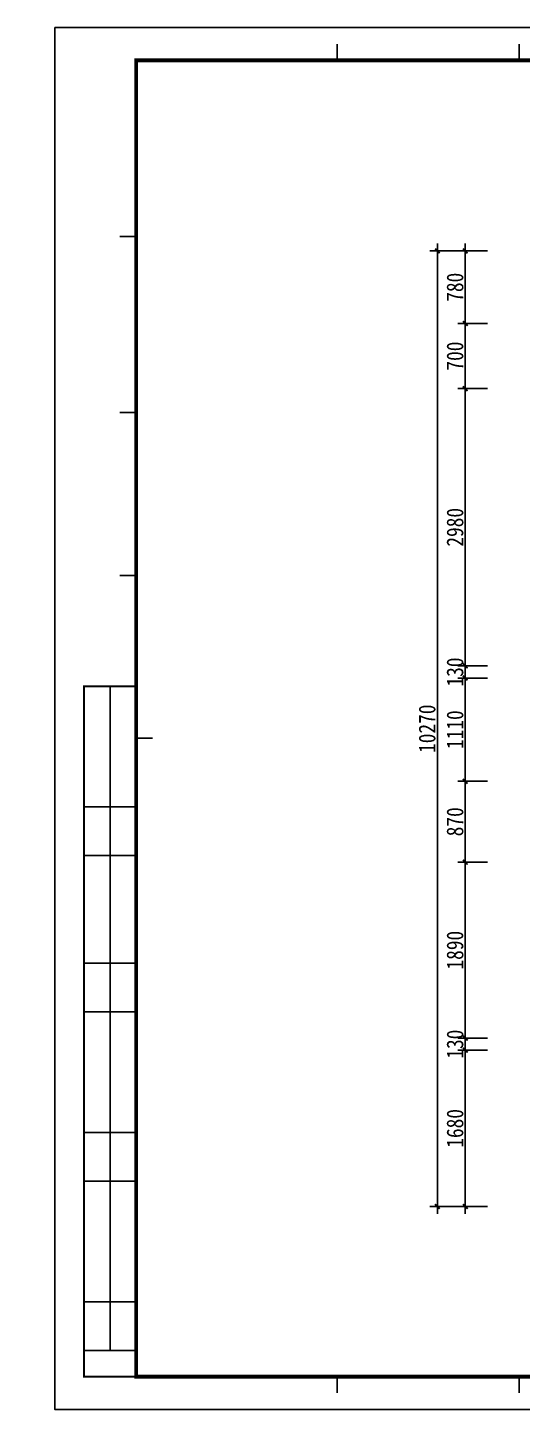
# Model space of a CAD drawing. Header units: millimetres. Extents: x 104198 to 1296755, y -81101 to 81453.
# Drawn here: x 655786 to 661107, y 66603 to 81453 of the extents above; entities that cross this region are included whole.
import ezdxf
from ezdxf.enums import TextEntityAlignment as Align

# ---------------------------------------------------------------- set-up
doc = ezdxf.new("R2010")
doc.units = ezdxf.units.MM
doc.header["$PDMODE"] = 3
doc.layers.get('Defpoints').update_dxf_attribs({"color": 250})
for name, color, linetype in [('11-PL-原始门窗', 1, 'Continuous'), ('30-PL-平面文字说明', 1, 'Continuous'), ('图纸图框', 165, 'Continuous')]:
    doc.layers.add(name, color=color, linetype=linetype)
doc.styles.add('新宋体', font='', dxfattribs={"width": 0.85})
doc.styles.add('黑体', font='simhei.ttf', dxfattribs={"width": 0.7})
doc.styles.get('新宋体').set_extended_font_data('NSimSun')
doc.dimstyles.new('平面内部标注', dxfattribs={"dimtxt": 100, "dimasz": 40, "dimexe": 60, "dimexo": 30, "dimgap": 30, "dimtad": 1, "dimdec": 0, "dimtxsty": '新宋体', "dimblk": 'ARCHTICK', "dimcen": 80, "dimdle": 60, "dimclrd": 8, "dimclre": 8, "dimclrt": 1, "dimadec": 0, "dimazin": 0, "dimtfac": 1, "dimtdec": 0, "dimtix": 1, "dimtmove": 2, "dimatfit": 3, "dimldrblk": 'DOT', "dimfxl": 150, "dimfxlon": 1, "dimarcsym": 0})
doc.dimstyles.new('平面外部尺寸', dxfattribs={"dimtxt": 180, "dimasz": 50, "dimexe": 80, "dimexo": 60, "dimgap": 20, "dimtad": 1, "dimdec": 0, "dimtxsty": '新宋体', "dimblk": 'ARCHTICK', "dimcen": 2.5, "dimdle": 80, "dimclrd": 8, "dimclre": 8, "dimclrt": 1, "dimadec": 0, "dimazin": 0, "dimtfac": 1, "dimtdec": 0, "dimtix": 1, "dimtmove": 2, "dimatfit": 3, "dimldrblk": 'DOT', "dimfxl": 1, "dimarcsym": 0})

# ---------------------------------------------------------------- blocks, each defined once
blk = doc.blocks.new('A3图框')
at = {"layer": '图纸图框', "color": 165}
for p, q in [((722525, -378968), (722525, -364118)), ((722525, -378968), (722525, -364118)), ((722525, -378968), (722525, -364118)), ((722525, -364118), (743525, -364118)), ((722525, -364118), (743525, -364118)), ((722525, -364118), (743525, -364118)), ((722525, -364118), (743525, -364118)), ((722525, -364118), (743525, -364118)), ((722525, -378968), (722525, -364118)), ((722525, -378968), (722525, -364118)), ((722525, -378968), (722525, -364118)), ((722525, -378968), (722525, -364118)), ((722525, -378968), (722525, -364118)), ((722525, -378968), (722525, -364118)), ((722525, -378968), (722525, -364118)), ((722525, -364118), (743525, -364118)), ((722525, -364118), (743525, -364118)), ((722525, -378968), (722525, -364118)), ((725561, -364294), (725561, -364469)), ((727518, -364294), (727518, -364469)), ((723225, -366364), (723400, -366364)), ((723225, -368255), (723400, -368255)), ((723225, -370005), (723400, -370005)), ((723120, -378337), (723120, -371196)), ((723400, -371756), (723575, -371756)), ((722840, -372491), (723400, -372491)), ((722840, -373016), (723400, -373016)), ((722840, -374171), (723400, -374171)), ((722840, -374696), (723400, -374696)), ((722840, -375991), (723400, -375991)), ((722840, -376517), (723400, -376517)), ((722840, -377812), (723400, -377812)), ((722840, -378337), (723400, -378337)), ((725561, -378792), (725561, -378617)), ((727518, -378792), (727518, -378617)), ((722525, -378968), (743525, -378968)), ((722525, -378968), (743525, -378968)), ((722525, -378968), (743525, -378968)), ((722525, -378968), (743525, -378968)), ((722525, -378968), (743525, -378968))]:
    blk.add_line(p, q, dxfattribs=at)
at = {"layer": '图纸图框', "color": 165, "const_width": 42}
blk.add_lwpolyline([(743175, -364469), (723400, -364469), (723400, -378617), (743175, -378617)], close=True, dxfattribs=at)
at = {"layer": '图纸图框', "color": 165, "const_width": 21}
blk.add_lwpolyline([(723400, -378617), (722840, -378617), (722840, -371196), (723400, -371196)], dxfattribs=at)
blk = doc.blocks.new('麦丰图框2017新')
at = {"layer": '图纸图框', "color": 165, "linetype": 'ByBlock', "lineweight": -2, "ltscale": 0.1}
blk.add_lwpolyline([(0, 297), (420, 297), (420, 0), (0, 0)], close=True, dxfattribs=at)
at = {"xscale": 0.02000000000000001, "yscale": 0.02000000000000001, "zscale": 0.02000000000000001}
blk.add_blockref('A3图框', (-14450.5, 7579.36), dxfattribs=at)
at = {"linetype": 'ByBlock', "ltscale": 9000, "style": '黑体', "width": 0.8}
blk.add_attdef('项目名称', text='', height=4.12, dxfattribs=at).set_placement((390.62, 167.58), align=Align.CENTER)
at = {"layer": '图纸图框', "color": 0, "linetype": 'ByBlock', "ltscale": 0.1, "style": '新宋体', "width": 0.85}
for tag, height, p in [('（00-00-000）', 3.75, (389.26, 143.49)), ('平面布置图', 4.13, (388.85, 99.63))]:
    blk.add_attdef(tag, text='', height=height, dxfattribs=at).set_placement(p, align=Align.MIDDLE)
at = {"layer": '图纸图框', "color": 0, "style": '新宋体', "width": 0.85}
for tag, p in [('P-01', (381.76, 78.3)), ('1:50', (406.06, 78.57))]:
    blk.add_attdef(tag, text='', height=2.06, dxfattribs=at).set_placement(p, align=Align.MIDDLE)
blk = doc.blocks.new('_ArchTick')
at = {"color": 2, "linetype": 'ByBlock', "const_width": 0.4}
blk.add_lwpolyline([(-0.5, -0.5), (0.5, 0.5)], dxfattribs=at)
blk = doc.blocks.new('*D348')
at = {"layer": '11-PL-原始门窗', "color": 8, "lineweight": -2, "transparency": 16777216}
for p, q in [((662220, 70728), (662099, 70728)), ((662159, 70788), (662159, 69338)), ((662009, 69398), (662219, 69398))]:
    blk.add_line(p, q, dxfattribs=at)
at = {"layer": 'Defpoints', "color": 0, "transparency": 16777216}
for p in [(662250, 70728), (104629, 69398), (662159, 69398)]:
    blk.add_point(p, dxfattribs=at)
at = {"layer": '11-PL-原始门窗', "color": 8, "lineweight": -2, "transparency": 16777216, "xscale": 40, "yscale": 40, "zscale": 40}
for p, rotation in [((662159, 70728), 90), ((662159, 69398), 270)]:
    blk.add_blockref('_ArchTick', p, dxfattribs=dict(at, rotation=rotation))
at = {"layer": '11-PL-原始门窗', "color": 1, "transparency": 16777216, "insert": (662079, 70063), "char_height": 100, "attachment_point": 5, "rotation": 90, "style": '新宋体'}
blk.add_mtext('1330', dxfattribs=at)
blk = doc.blocks.new('_Dot')
at = {"color": 2, "linetype": 'ByBlock', "lineweight": -2}
blk.add_line((-0.5, 0), (-1, 0), dxfattribs=at)
at = {"color": 2, "linetype": 'ByBlock', "const_width": 0.5}
blk.add_lwpolyline([(-0.25, 0, 1), (0.25, 0, 1)], format="xyb", close=True, dxfattribs=at)
blk = doc.blocks.new('*D350')
at = {"layer": '11-PL-原始门窗', "color": 8, "lineweight": -2, "transparency": 16777216}
for p, q in [((104494, 71168), (104284, 71168)), ((104344, 71228), (104344, 69338)), ((104344, 69398), (104284, 69398))]:
    blk.add_line(p, q, dxfattribs=at)
at = {"layer": 'Defpoints', "color": 0, "transparency": 16777216}
for p in [(661965, 71168), (104344, 69398), (104344, 69398)]:
    blk.add_point(p, dxfattribs=at)
at = {"layer": '11-PL-原始门窗', "color": 8, "lineweight": -2, "transparency": 16777216, "xscale": 40, "yscale": 40, "zscale": 40}
for p, rotation in [((104344, 71168), 90), ((104344, 69398), 270)]:
    blk.add_blockref('_ArchTick', p, dxfattribs=dict(at, rotation=rotation))
at = {"layer": '11-PL-原始门窗', "color": 1, "transparency": 16777216, "insert": (104264, 70283), "char_height": 100, "attachment_point": 5, "rotation": 90, "style": '新宋体'}
blk.add_mtext('1770', dxfattribs=at)
blk = doc.blocks.new('*D272')
at = {"layer": '30-PL-平面文字说明', "color": 8, "lineweight": -2, "transparency": 16777216}
for p, q in [((660493, 68703), (660493, 70543)), ((660733, 70463), (660413, 70463)), ((660733, 68783), (660413, 68783))]:
    blk.add_line(p, q, dxfattribs=at)
at = {"layer": 'Defpoints', "color": 0, "transparency": 16777216}
for p in [(660493, 70463), (660793, 70463), (660793, 68783)]:
    blk.add_point(p, dxfattribs=at)
at = {"layer": '30-PL-平面文字说明', "color": 8, "lineweight": -2, "transparency": 16777216, "xscale": 50, "yscale": 50, "zscale": 50}
for p, rotation in [((660493, 70463), 90), ((660493, 68783), 270)]:
    blk.add_blockref('_ArchTick', p, dxfattribs=dict(at, rotation=rotation))
at = {"layer": '30-PL-平面文字说明', "color": 1, "transparency": 16777216, "insert": (660383, 69623), "char_height": 180, "attachment_point": 5, "rotation": 90, "style": '新宋体'}
blk.add_mtext('1680', dxfattribs=at)
blk = doc.blocks.new('*D273')
at = {"layer": '30-PL-平面文字说明', "color": 8, "lineweight": -2, "transparency": 16777216}
for p, q in [((660733, 70593), (660413, 70593)), ((660493, 70593), (660493, 70643)), ((660493, 70463), (660493, 70593)), ((660733, 70463), (660413, 70463)), ((660493, 70463), (660493, 70413))]:
    blk.add_line(p, q, dxfattribs=at)
at = {"layer": 'Defpoints', "color": 0, "transparency": 16777216}
for p in [(660493, 70593), (660793, 70593), (660793, 70463)]:
    blk.add_point(p, dxfattribs=at)
at = {"layer": '30-PL-平面文字说明', "color": 8, "lineweight": -2, "transparency": 16777216, "xscale": 50, "yscale": 50, "zscale": 50}
for p, rotation in [((660493, 70593), 270), ((660493, 70463), 90)]:
    blk.add_blockref('_ArchTick', p, dxfattribs=dict(at, rotation=rotation))
at = {"layer": '30-PL-平面文字说明', "color": 1, "transparency": 16777216, "insert": (660383, 70528), "char_height": 180, "attachment_point": 5, "rotation": 90, "style": '新宋体'}
blk.add_mtext('130', dxfattribs=at)
blk = doc.blocks.new('*D274')
at = {"layer": '30-PL-平面文字说明', "color": 8, "lineweight": -2, "transparency": 16777216}
for p, q in [((660733, 72483), (660413, 72483)), ((660493, 70513), (660493, 72563)), ((660733, 70593), (660413, 70593))]:
    blk.add_line(p, q, dxfattribs=at)
at = {"layer": 'Defpoints', "color": 0, "transparency": 16777216}
for p in [(660493, 72483), (660793, 72483), (660793, 70593)]:
    blk.add_point(p, dxfattribs=at)
at = {"layer": '30-PL-平面文字说明', "color": 8, "lineweight": -2, "transparency": 16777216, "xscale": 50, "yscale": 50, "zscale": 50}
for p, rotation in [((660493, 72483), 90), ((660493, 70593), 270)]:
    blk.add_blockref('_ArchTick', p, dxfattribs=dict(at, rotation=rotation))
at = {"layer": '30-PL-平面文字说明', "color": 1, "transparency": 16777216, "insert": (660383, 71538), "char_height": 180, "attachment_point": 5, "rotation": 90, "style": '新宋体'}
blk.add_mtext('1890', dxfattribs=at)
blk = doc.blocks.new('*D275')
at = {"layer": '30-PL-平面文字说明', "color": 8, "lineweight": -2, "transparency": 16777216}
for p, q in [((660493, 72403), (660493, 73433)), ((660733, 73353), (660413, 73353)), ((660733, 72483), (660413, 72483))]:
    blk.add_line(p, q, dxfattribs=at)
at = {"layer": 'Defpoints', "color": 0, "transparency": 16777216}
for p in [(660493, 73353), (660793, 73353), (660793, 72483)]:
    blk.add_point(p, dxfattribs=at)
at = {"layer": '30-PL-平面文字说明', "color": 8, "lineweight": -2, "transparency": 16777216, "xscale": 50, "yscale": 50, "zscale": 50}
for p, rotation in [((660493, 73353), 90), ((660493, 72483), 270)]:
    blk.add_blockref('_ArchTick', p, dxfattribs=dict(at, rotation=rotation))
at = {"layer": '30-PL-平面文字说明', "color": 1, "transparency": 16777216, "insert": (660383, 72918), "char_height": 180, "attachment_point": 5, "rotation": 90, "style": '新宋体'}
blk.add_mtext('870', dxfattribs=at)
blk = doc.blocks.new('*D276')
at = {"layer": '30-PL-平面文字说明', "color": 8, "lineweight": -2, "transparency": 16777216}
for p, q in [((660733, 74463), (660413, 74463)), ((660493, 73273), (660493, 74543)), ((660733, 73353), (660413, 73353))]:
    blk.add_line(p, q, dxfattribs=at)
at = {"layer": 'Defpoints', "color": 0, "transparency": 16777216}
for p in [(660493, 74463), (660793, 74463), (660793, 73353)]:
    blk.add_point(p, dxfattribs=at)
at = {"layer": '30-PL-平面文字说明', "color": 8, "lineweight": -2, "transparency": 16777216, "xscale": 50, "yscale": 50, "zscale": 50}
for p, rotation in [((660493, 74463), 90), ((660493, 73353), 270)]:
    blk.add_blockref('_ArchTick', p, dxfattribs=dict(at, rotation=rotation))
at = {"layer": '30-PL-平面文字说明', "color": 1, "transparency": 16777216, "insert": (660383, 73908), "char_height": 180, "attachment_point": 5, "rotation": 90, "style": '新宋体'}
blk.add_mtext('1110', dxfattribs=at)
blk = doc.blocks.new('*D277')
at = {"layer": '30-PL-平面文字说明', "color": 8, "lineweight": -2, "transparency": 16777216}
for p, q in [((660733, 74593), (660413, 74593)), ((660493, 74593), (660493, 74643)), ((660493, 74463), (660493, 74593)), ((660733, 74463), (660413, 74463)), ((660493, 74463), (660493, 74413))]:
    blk.add_line(p, q, dxfattribs=at)
at = {"layer": 'Defpoints', "color": 0, "transparency": 16777216}
for p in [(660493, 74593), (660793, 74593), (660793, 74463)]:
    blk.add_point(p, dxfattribs=at)
at = {"layer": '30-PL-平面文字说明', "color": 8, "lineweight": -2, "transparency": 16777216, "xscale": 50, "yscale": 50, "zscale": 50}
for p, rotation in [((660493, 74593), 270), ((660493, 74463), 90)]:
    blk.add_blockref('_ArchTick', p, dxfattribs=dict(at, rotation=rotation))
at = {"layer": '30-PL-平面文字说明', "color": 1, "transparency": 16777216, "insert": (660383, 74528), "char_height": 180, "attachment_point": 5, "rotation": 90, "style": '新宋体'}
blk.add_mtext('130', dxfattribs=at)
blk = doc.blocks.new('*D278')
at = {"layer": '30-PL-平面文字说明', "color": 8, "lineweight": -2, "transparency": 16777216}
for p, q in [((660733, 77573), (660413, 77573)), ((660493, 74513), (660493, 77653)), ((660733, 74593), (660413, 74593))]:
    blk.add_line(p, q, dxfattribs=at)
at = {"layer": 'Defpoints', "color": 0, "transparency": 16777216}
for p in [(660493, 77573), (660793, 77573), (660793, 74593)]:
    blk.add_point(p, dxfattribs=at)
at = {"layer": '30-PL-平面文字说明', "color": 8, "lineweight": -2, "transparency": 16777216, "xscale": 50, "yscale": 50, "zscale": 50}
for p, rotation in [((660493, 77573), 90), ((660493, 74593), 270)]:
    blk.add_blockref('_ArchTick', p, dxfattribs=dict(at, rotation=rotation))
at = {"layer": '30-PL-平面文字说明', "color": 1, "transparency": 16777216, "insert": (660383, 76083), "char_height": 180, "attachment_point": 5, "rotation": 90, "style": '新宋体'}
blk.add_mtext('2980', dxfattribs=at)
blk = doc.blocks.new('*D279')
at = {"layer": '30-PL-平面文字说明', "color": 8, "lineweight": -2, "transparency": 16777216}
for p, q in [((660733, 78273), (660413, 78273)), ((660493, 77493), (660493, 78353)), ((660733, 77573), (660413, 77573))]:
    blk.add_line(p, q, dxfattribs=at)
at = {"layer": 'Defpoints', "color": 0, "transparency": 16777216}
for p in [(660493, 78273), (660793, 78273), (660793, 77573)]:
    blk.add_point(p, dxfattribs=at)
at = {"layer": '30-PL-平面文字说明', "color": 8, "lineweight": -2, "transparency": 16777216, "xscale": 50, "yscale": 50, "zscale": 50}
for p, rotation in [((660493, 78273), 90), ((660493, 77573), 270)]:
    blk.add_blockref('_ArchTick', p, dxfattribs=dict(at, rotation=rotation))
at = {"layer": '30-PL-平面文字说明', "color": 1, "transparency": 16777216, "insert": (660383, 77923), "char_height": 180, "attachment_point": 5, "rotation": 90, "style": '新宋体'}
blk.add_mtext('700', dxfattribs=at)
blk = doc.blocks.new('*D280')
at = {"layer": '30-PL-平面文字说明', "color": 8, "lineweight": -2, "transparency": 16777216}
for p, q in [((660733, 79053), (660413, 79053)), ((660493, 78193), (660493, 79133)), ((660733, 78273), (660413, 78273))]:
    blk.add_line(p, q, dxfattribs=at)
at = {"layer": 'Defpoints', "color": 0, "transparency": 16777216}
for p in [(660493, 79053), (660793, 79053), (660793, 78273)]:
    blk.add_point(p, dxfattribs=at)
at = {"layer": '30-PL-平面文字说明', "color": 8, "lineweight": -2, "transparency": 16777216, "xscale": 50, "yscale": 50, "zscale": 50}
for p, rotation in [((660493, 79053), 90), ((660493, 78273), 270)]:
    blk.add_blockref('_ArchTick', p, dxfattribs=dict(at, rotation=rotation))
at = {"layer": '30-PL-平面文字说明', "color": 1, "transparency": 16777216, "insert": (660383, 78663), "char_height": 180, "attachment_point": 5, "rotation": 90, "style": '新宋体'}
blk.add_mtext('780', dxfattribs=at)
blk = doc.blocks.new('*D281')
at = {"layer": '30-PL-平面文字说明', "color": 8, "lineweight": -2, "transparency": 16777216}
for p, q in [((660733, 79053), (660113, 79053)), ((660193, 79133), (660193, 68703)), ((660733, 68783), (660113, 68783))]:
    blk.add_line(p, q, dxfattribs=at)
at = {"layer": 'Defpoints', "color": 0, "transparency": 16777216}
for p in [(660793, 79053), (660193, 68783), (660793, 68783)]:
    blk.add_point(p, dxfattribs=at)
at = {"layer": '30-PL-平面文字说明', "color": 8, "lineweight": -2, "transparency": 16777216, "xscale": 50, "yscale": 50, "zscale": 50}
for p, rotation in [((660193, 79053), 90), ((660193, 68783), 270)]:
    blk.add_blockref('_ArchTick', p, dxfattribs=dict(at, rotation=rotation))
at = {"layer": '30-PL-平面文字说明', "color": 1, "transparency": 16777216, "insert": (660083, 73918), "char_height": 180, "attachment_point": 5, "rotation": 90, "style": '新宋体'}
blk.add_mtext('10270', dxfattribs=at)

msp = doc.modelspace()

# ---------------------------------------------------------------- block references
at = {"linetype": 'ByBlock', "xscale": 50.00095976796001, "yscale": 50.0009597680255, "zscale": 50.00095976802441}
msp.add_blockref('麦丰图框2017新', (656078.3, 66602.9), dxfattribs=at)

# ---------------------------------------------------------------- dimensions: what is measured, and where the dimension line sits
at = {"layer": '11-PL-原始门窗', "color": 1}
for base, p1, p2, picture, middle in [((104343.7, 69398.3), (661965.4, 71168.3), (104343.7, 69398.3), '*D350', (104263.7, 70283.3)), ((662159.3, 69398.3), (662250.4, 70728.3), (104628.7, 69398.3), '*D348', (662079.3, 70063.3))]:
    dim = msp.add_linear_dim(base=base, p1=p1, p2=p2, angle=90, dimstyle='平面内部标注', dxfattribs=at)
    dim.commit()
    dim.dimension.update_dxf_attribs({"geometry": picture, "text_midpoint": middle})
at = {"layer": '30-PL-平面文字说明', "color": 251}
for base, p1, p2, picture, middle in [((660193.1, 68783.5), (660793.1, 79053.5), (660793.1, 68783.5), '*D281', (660083.1, 73918.5)), ((660493.1, 79053.5), (660793.1, 78273.5), (660793.1, 79053.5), '*D280', (660383.1, 78663.5)), ((660493.1, 78273.5), (660793.1, 77573.5), (660793.1, 78273.5), '*D279', (660383.1, 77923.5)), ((660493.1, 77573.5), (660793.1, 74593.5), (660793.1, 77573.5), '*D278', (660383.1, 76083.5)), ((660493.1, 74593.5), (660793.1, 74463.5), (660793.1, 74593.5), '*D277', (660383.1, 74528.5)), ((660493.1, 74463.5), (660793.1, 73353.5), (660793.1, 74463.5), '*D276', (660383.1, 73908.5)), ((660493.1, 73353.5), (660793.1, 72483.5), (660793.1, 73353.5), '*D275', (660383.1, 72918.5)), ((660493.1, 72483.5), (660793.1, 70593.5), (660793.1, 72483.5), '*D274', (660383.1, 71538.5)), ((660493.1, 70593.5), (660793.1, 70463.5), (660793.1, 70593.5), '*D273', (660383.1, 70528.5)), ((660493.1, 70463.5), (660793.1, 68783.5), (660793.1, 70463.5), '*D272', (660383.1, 69623.5))]:
    dim = msp.add_linear_dim(base=base, p1=p1, p2=p2, angle=90, dimstyle='平面外部尺寸', dxfattribs=at)
    dim.commit()
    dim.dimension.update_dxf_attribs({"geometry": picture, "text_midpoint": middle})

doc.saveas('drawing.dxf')
